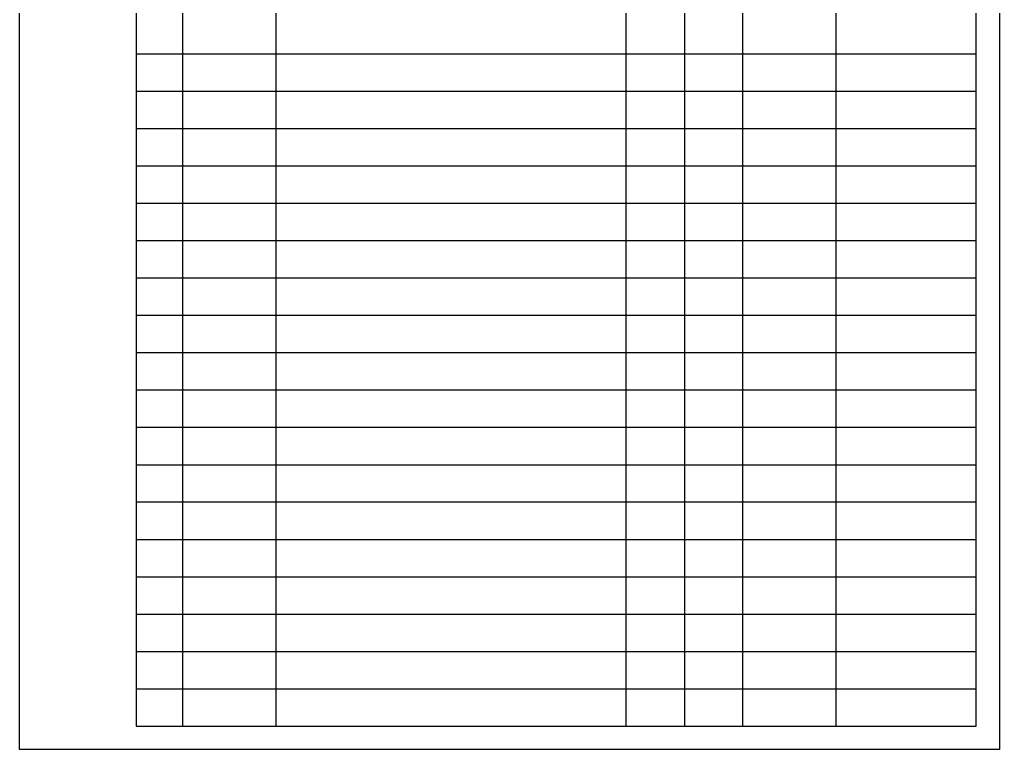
# Model space of a CAD drawing. Extents: x 1728470 to 1835391, y -157368 to 197905.
# Drawn here: x 1809071 to 1835391, y 160680 to 180276 of the extents above; entities that cross this region are included whole.
import ezdxf

# ---------------------------------------------------------------- set-up
doc = ezdxf.new("R2010")
doc.units = 0
doc.header["$LTSCALE"] = 1000
doc.header["$MEASUREMENT"] = 0
doc.layers.add('PUB_TITLE', color=4, linetype='CONTINUOUS')

msp = doc.modelspace()

# ---------------------------------------------------------------- linework, layer by layer
at = {"layer": 'PUB_TITLE', "color": 4}
for p, q in [((1835391, 197905), (1835391, 160680)), ((1812204, 197278), (1812204, 161307)), ((1834764, 161307), (1834764, 197278)), ((1813457, 161307), (1813457, 195398)), ((1815964, 161307), (1815964, 195398)), ((1825364, 161307), (1825364, 195398)), ((1828498, 161307), (1828498, 195398)), ((1831004, 161307), (1831004, 195398)), ((1826931, 193393), (1826931, 161307)), ((1812204, 179355), (1834764, 179355)), ((1812204, 178352), (1834764, 178352)), ((1812204, 177350), (1834764, 177350)), ((1812204, 176347), (1834764, 176347)), ((1812204, 175344), (1834764, 175344)), ((1812204, 174342), (1834764, 174342)), ((1812204, 173339), (1834764, 173339)), ((1812204, 172336), (1834764, 172336)), ((1812204, 171334), (1834764, 171334)), ((1812204, 170331), (1834764, 170331)), ((1812204, 169328), (1834764, 169328)), ((1812204, 168325), (1834764, 168325)), ((1812204, 167323), (1834764, 167323)), ((1812204, 166320), (1834764, 166320)), ((1812204, 165317), (1834764, 165317)), ((1812204, 164315), (1834764, 164315)), ((1812204, 163312), (1834764, 163312)), ((1812204, 162309), (1834764, 162309)), ((1812204, 161307), (1834764, 161307)), ((1835391, 160680), (1809071, 160680))]:
    msp.add_line(p, q, dxfattribs=at)
msp.add_lwpolyline([(1809071, 197905), (1835391, 197905), (1835391, 160680), (1809071, 160680)], close=True, dxfattribs=at)

doc.saveas('drawing.dxf')
